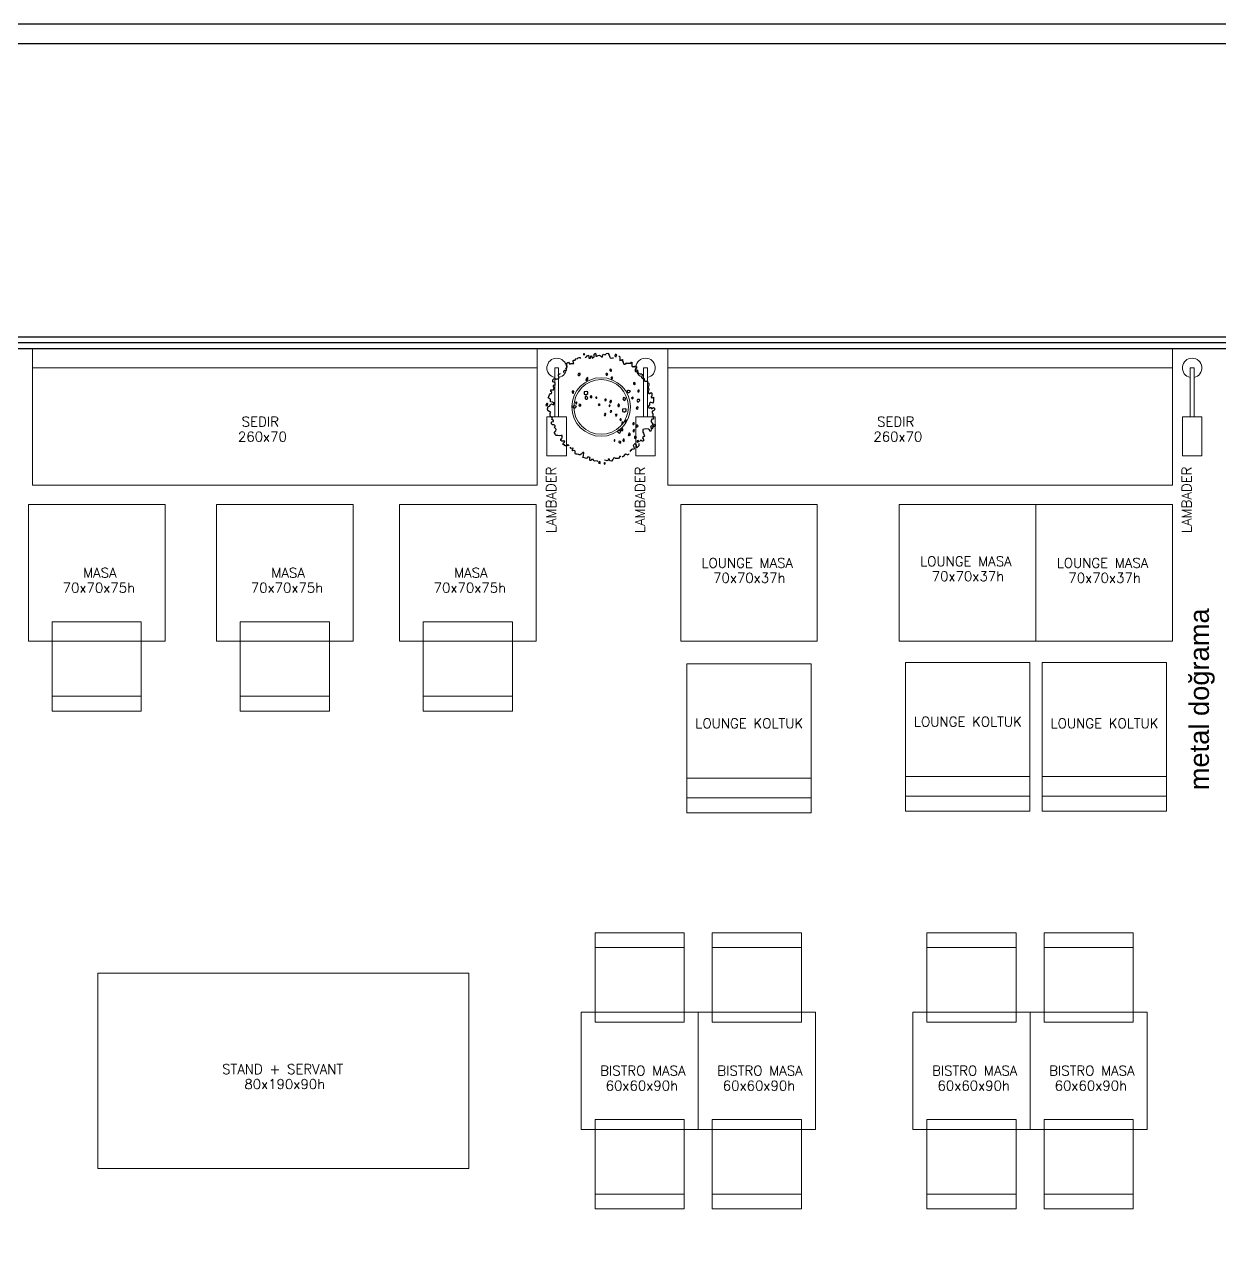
# Model space of a CAD drawing. Header units: centimetres. Extents: x 25718 to 30447, y -4730 to -3356.
# Drawn here: x 28972 to 29584, y -4029 to -3407 of the extents above; entities that cross this region are included whole.
import ezdxf
from ezdxf.enums import TextEntityAlignment as Align

# ---------------------------------------------------------------- set-up
doc = ezdxf.new("R2010")
doc.units = ezdxf.units.CM
doc.linetypes.add('HIDDEN', pattern=[9.525, 6.35, -3.175])
for name, color, linetype in [('HANE_cam', 1, 'Continuous'), ('HANE_merdiven', 3, 'Continuous'), ('HANE_yazı', 7, 'Continuous'), ('mn-yazı2', 11, 'Continuous')]:
    doc.layers.add(name, color=color, linetype=linetype)
doc.layers.add('mn-tefris', color=241, linetype='Continuous', lineweight=20)
doc.styles.add('gotic', font='romanstw.shx', dxfattribs={"width": 0.8})
doc.styles.get("Standard").update_dxf_attribs({"font": 'arial.ttf'})

# ---------------------------------------------------------------- blocks, each defined once
blk = doc.blocks.new('SAND11')
at = {"lineweight": -2}
for p, q in [((0.256, 0.762), (-0.381, 0.762)), ((-0.381, 0.762), (-0.381, 0)), ((0.256, 0), (0.256, 0.762)), ((0.256, 0.6858), (-0.381, 0.6858)), ((0.256, 0.5842), (-0.381, 0.5842)), ((-0.381, 0), (0.256, 0))]:
    blk.add_line(p, q, dxfattribs=at)
blk = doc.blocks.new('SAND6')
blk.add_line((0.2286, 0.381), (-0.2286, 0.381))
at = {"linetype": 'HIDDEN'}
for p, q in [((-0.2286, 0), (-0.2286, 0.1)), ((0.2286, 0.1), (0.2286, 0)), ((0.2286, 0), (-0.2286, 0))]:
    blk.add_line(p, q, dxfattribs=at)
blk.add_lwpolyline([(0.2286, 0.1), (0.2286, 0.4572), (-0.2286, 0.4572), (-0.2286, 0.1)])

msp = doc.modelspace()

# ---------------------------------------------------------------- linework, layer by layer
for points in [[(29247.85, -3584.97), (29248.17, -3584.76), (29248.17, -3584.4), (29248.66, -3583.86), (29248.85, -3583.86), (29249.1, -3583.86), (29249.34, -3583.86), (29249.59, -3583.53), (29249.34, -3582.99), (29249.1, -3582.99), (29249.1, -3582.67), (29249.59, -3582.49), (29249.83, -3582.13), (29249.83, -3581.77), (29249.34, -3581.45), (29249.34, -3581.45), (29249.34, -3581.45), (29249.59, -3581.27), (29249.59, -3580.91), (29249.59, -3580.22), (29250.08, -3579.86), (29250.52, -3579.68), (29251.25, -3580.73), (29251.93, -3580.4), (29253.15, -3580.4), (29252.91, -3579.36), (29252.67, -3579), (29253.15, -3578.64), (29253.84, -3578.64), (29254.08, -3578.31), (29254.33, -3577.77), (29255.01, -3577.95), (29255.5, -3577.41), (29255.99, -3577.23), (29256.23, -3577.23), (29256.59, -3577.82)], [(29258.98, -3577.35), (29259.07, -3577.23), (29259.51, -3576.91), (29259.75, -3576.91), (29260, -3576.37), (29260.73, -3576.04), (29260.93, -3576.73), (29260.93, -3577.59), (29261.17, -3577.59), (29261.66, -3577.59), (29261.9, -3577.41), (29261.9, -3576.55), (29262.15, -3576.37), (29262.34, -3576.37), (29262.59, -3577.09), (29262.59, -3577.59), (29263.56, -3576.91), (29263.56, -3575.5), (29264.25, -3575), (29264.49, -3575.68), (29264.49, -3576.55), (29264.98, -3576.55), (29264.98, -3576.55), (29265.42, -3576.37), (29265.67, -3576.19), (29266.4, -3576.04), (29266.84, -3576.37), (29267.33, -3576.91), (29267.82, -3577.09), (29268.26, -3575.5), (29268.74, -3575.68), (29269.23, -3575.86), (29269.92, -3575.32), (29270.65, -3575), (29270.89, -3575.32), (29271.33, -3576.04), (29271.58, -3577.09), (29271.82, -3577.41), (29272.31, -3577.59), (29273, -3577.41), (29273.48, -3577.41)], [(29276.23, -3576.68), (29276.56, -3576.55), (29276.81, -3577.59), (29276.81, -3578.82), (29277.49, -3578.64), (29277.98, -3578.31), (29278.23, -3578.31), (29278.23, -3579.36), (29278.23, -3579.36), (29278.47, -3579.36), (29278.47, -3579.86), (29278.47, -3580.22), (29278.47, -3580.22), (29278.71, -3580.22), (29278.91, -3580.73), (29279.4, -3580.73), (29279.89, -3580.4), (29279.89, -3580.22), (29280.13, -3580.04), (29280.13, -3580.55), (29280.33, -3580.22), (29280.82, -3580.22), (29280.82, -3580.22), (29281.06, -3580.22), (29281.55, -3580.22), (29281.99, -3580.22), (29281.99, -3580.22), (29282.48, -3580.22), (29282.72, -3579.68), (29282.97, -3579.68), (29282.97, -3580.22), (29282.97, -3581.09), (29282.97, -3581.63), (29282.97, -3581.77), (29283.21, -3582.13), (29283.65, -3581.95), (29283.89, -3581.95), (29283.89, -3582.13), (29284.38, -3582.13), (29284.38, -3581.77), (29284.38, -3581.77), (29284.82, -3581.77), (29285.07, -3581.77), (29285.31, -3582.13), (29285.31, -3582.67), (29285.07, -3582.99), (29284.82, -3583.17), (29284.63, -3583.53), (29284.63, -3584.04), (29284.63, -3584.4), (29284.82, -3584.4), (29284.82, -3584.4), (29285.07, -3584.04), (29285.31, -3583.86), (29285.56, -3583.53), (29285.56, -3583.53), (29285.8, -3583.71), (29285.8, -3584.4), (29285.8, -3584.4), (29286.04, -3584.4), (29286.04, -3584.4), (29286.04, -3584.94), (29286.48, -3585.44), (29287.22, -3585.62), (29287.71, -3585.62), (29287.9, -3585.62), (29288.39, -3585.98), (29288.15, -3586.49), (29287.9, -3587.17), (29287.9, -3587.53), (29288.39, -3588.07), (29288.88, -3588.07), (29289.32, -3588.07), (29289.32, -3589.3), (29289.56, -3589.3), (29289.81, -3589.44), (29290.3, -3589.44), (29290.98, -3589.44), (29290.98, -3589.98), (29291.22, -3590.34), (29291.47, -3590.34), (29291.71, -3590.85), (29291.71, -3591.71), (29291.22, -3592.25), (29291.22, -3592.76), (29291.22, -3593.12), (29291.71, -3593.12), (29291.71, -3593.66), (29291.47, -3594.34), (29291.22, -3594.7), (29291.22, -3595.2), (29291.71, -3595.74), (29292.2, -3595.74), (29292.4, -3595.56), (29292.4, -3595.56), (29292.89, -3595.2), (29292.89, -3595.2), (29293.13, -3595.56), (29293.13, -3595.93), (29293.13, -3596.79), (29293.13, -3597.15), (29292.89, -3597.47), (29292.89, -3597.83), (29293.13, -3598.01), (29293.38, -3598.01), (29293.62, -3597.83), (29294.06, -3597.65), (29294.06, -3598.34), (29294.06, -3598.52), (29294.06, -3599.38), (29293.81, -3600.46), (29293.62, -3600.61), (29293.38, -3600.46), (29292.89, -3600.28), (29292.4, -3600.28), (29291.96, -3600.61), (29291.96, -3600.97), (29291.96, -3600.97), (29291.96, -3601.65), (29291.71, -3601.83), (29291.47, -3602.37), (29291.47, -3602.55), (29291.71, -3603.06), (29292.2, -3603.24), (29292.4, -3602.88), (29292.89, -3602.88), (29292.89, -3603.42), (29293.13, -3603.42), (29294.06, -3602.88), (29294.55, -3603.24), (29294.55, -3604.1), (29294.06, -3604.64), (29293.62, -3604.64), (29293.38, -3604.97), (29293.38, -3605.69), (29293.62, -3606.05), (29293.62, -3606.37), (29293.62, -3607.23), (29293.62, -3607.59), (29293.81, -3607.78), (29294.06, -3608.28), (29293.81, -3608.82), (29293.62, -3609), (29293.62, -3608.82), (29293.13, -3608.82), (29292.89, -3609.68), (29292.89, -3610.22), (29293.38, -3610.91), (29293.62, -3611.45), (29293.3, -3611.89)], [(29250.83, -3622.48), (29250.08, -3621.89), (29249.59, -3622.61), (29248.85, -3622.61), (29248.41, -3622.07), (29247.68, -3622.07), (29247.68, -3621.71), (29247.68, -3621.57), (29247.93, -3621.03), (29248.66, -3620.67), (29248.41, -3620.17), (29248.17, -3619.81), (29247.68, -3620.17), (29247, -3620.17), (29246.51, -3619.81), (29246.51, -3618.94), (29247, -3618.94), (29247.24, -3618.22), (29247.24, -3617.18), (29246.75, -3617.18), (29246.02, -3617.36), (29245.09, -3617.18), (29244.16, -3617.18), (29243.67, -3616.67), (29243.67, -3616.31), (29243.19, -3615.81), (29243.92, -3614.91), (29244.16, -3614.22), (29243.92, -3613.86), (29243.43, -3613.36), (29243.19, -3613), (29243.67, -3612.82), (29243.67, -3612.31), (29243.19, -3611.77), (29242.26, -3611.77), (29241.77, -3611.27), (29241.77, -3610.22), (29242.75, -3610.04), (29242.75, -3609.5), (29242.01, -3609), (29242.26, -3608.28), (29242.01, -3607.78), (29241.28, -3607.59), (29241.08, -3606.73), (29241.08, -3605.87), (29241.52, -3605.33), (29241.08, -3605.15), (29240.6, -3604.97), (29239.86, -3604.46), (29239.67, -3603.6), (29240.11, -3602.37), (29240.84, -3602.19), (29241.28, -3601.51), (29241.77, -3600.97), (29242.75, -3601.51), (29243.19, -3600.46), (29242.75, -3600.46), (29242.26, -3600.1), (29241.28, -3599.92), (29241.28, -3599.24), (29241.28, -3598.7), (29240.6, -3598.34), (29240.11, -3598.01), (29240.35, -3597.29), (29240.84, -3596.43), (29241.28, -3595.74), (29241.77, -3595.74), (29242.01, -3595.02), (29241.52, -3594.7), (29241.52, -3593.84), (29242.26, -3593.84), (29242.75, -3593.84), (29242.94, -3593.3), (29243.19, -3592.76), (29242.75, -3592.43), (29242.75, -3591.71), (29243.19, -3591.21), (29243.67, -3591.39), (29243.67, -3590.34), (29243.43, -3590.16), (29242.5, -3589.8), (29242.5, -3589.44), (29242.5, -3588.76), (29242.94, -3588.25), (29243.67, -3588.07), (29244.16, -3588.58), (29244.36, -3588.4), (29244.6, -3588.25), (29245.09, -3588.25), (29245.34, -3588.4), (29245.58, -3587.89), (29245.58, -3586.85), (29245.34, -3586.85), (29245.34, -3585.98), (29246.31, -3585.54)], [(29269.77, -3586.06), (29269.77, -3586.31), (29270.26, -3586.31), (29270.6, -3585.62), (29270.26, -3585.52), (29269.87, -3585.52), (29269.67, -3585.95)], [(29272.36, -3587.97), (29272.36, -3588.22), (29272.85, -3588.22), (29273.19, -3587.53), (29272.85, -3587.42), (29272.46, -3587.42), (29272.26, -3587.86)], [(29280.62, -3594.05), (29280.47, -3594.84), (29280.86, -3595.24), (29281.65, -3595.24), (29282.23, -3594.56), (29281.89, -3594.41), (29281.3, -3594.23), (29280.96, -3594.12), (29280.86, -3594.12)], [(29286.09, -3594.59), (29286.09, -3594.84), (29286.58, -3594.84), (29286.92, -3594.16), (29286.58, -3594.05), (29286.19, -3594.05), (29286, -3594.48)], [(29252.91, -3601.9), (29252.76, -3602.7), (29253.15, -3603.09), (29253.94, -3603.09), (29254.52, -3602.41), (29254.18, -3602.26), (29253.59, -3602.08), (29253.25, -3601.98), (29253.15, -3601.98)], [(29254.18, -3600.72), (29254.18, -3600.97), (29254.67, -3600.97), (29255.01, -3600.28), (29254.67, -3600.18), (29254.28, -3600.18), (29254.08, -3600.61)], [(29255.79, -3601.47), (29255.94, -3601.98), (29256.04, -3602.26), (29256.77, -3602.08), (29256.87, -3601.58), (29256.62, -3601.29), (29255.79, -3601.4)], [(29285.51, -3599.31), (29285.6, -3599.63), (29285.85, -3599.92), (29286.34, -3599.92), (29287.02, -3599.31), (29286.92, -3598.88), (29286.44, -3598.88), (29285.85, -3598.88), (29285.6, -3599.24)], [(29268.79, -3606.44), (29268.89, -3606.98), (29269.38, -3606.98), (29269.62, -3606.19), (29269.38, -3606.01), (29269.04, -3606.01), (29268.89, -3606.44)], [(29271.92, -3605.07), (29271.92, -3605.33), (29272.41, -3605.33), (29272.75, -3604.64), (29272.41, -3604.53), (29272.02, -3604.53), (29271.82, -3604.97)], [(29274.51, -3606.98), (29274.51, -3607.23), (29275, -3607.23), (29275.34, -3606.55), (29275, -3606.44), (29274.61, -3606.44), (29274.41, -3606.87)], [(29277.76, -3610.8), (29277.86, -3611.34), (29278.35, -3611.34), (29278.59, -3610.55), (29278.35, -3610.37), (29278, -3610.37), (29277.86, -3610.8)], [(29281.03, -3617), (29281.28, -3617.18), (29281.47, -3617.25), (29282.21, -3616.67), (29282.06, -3616.31), (29281.72, -3616.06), (29281.38, -3616.06), (29281.38, -3616.49), (29281.03, -3616.92)], [(29283.48, -3611.34), (29283.48, -3611.59), (29283.97, -3611.59), (29284.31, -3610.91), (29283.97, -3610.8), (29283.57, -3610.8), (29283.38, -3611.23)], [(29285.09, -3612.1), (29285.24, -3612.6), (29285.33, -3612.89), (29286.07, -3612.71), (29286.16, -3612.21), (29285.92, -3611.92), (29285.09, -3612.03)], [(29292.83, -3614.16), (29292.64, -3615.09), (29292.2, -3615.09), (29291.96, -3614.4), (29291.47, -3614.04), (29291.22, -3614.04), (29290.05, -3613.86), (29288.63, -3614.22), (29288.63, -3614.91), (29288.63, -3615.45), (29288.88, -3616.13), (29289.32, -3617.03), (29289.56, -3617.36), (29288.63, -3618.22), (29288.39, -3618.22), (29288.63, -3618.76), (29289.12, -3619.44), (29288.63, -3620.17), (29288.15, -3620.17), (29287.9, -3619.81), (29287.71, -3619.44), (29287.46, -3619.63), (29287.22, -3619.99), (29286.97, -3620.17), (29286.9, -3620.31)], [(29286.48, -3621.39), (29286.48, -3621.89), (29286.48, -3622.61), (29285.56, -3623.48), (29285.56, -3623.48), (29285.56, -3623.12), (29285.31, -3622.94), (29285.31, -3622.94), (29285.31, -3622.76), (29285.31, -3622.07), (29284.38, -3621.57), (29284.38, -3621.57), (29284.14, -3621.89), (29283.65, -3622.43), (29283.89, -3623.12), (29284.14, -3623.98), (29283.89, -3624.34), (29283.41, -3624.16), (29283.21, -3624.16), (29282.97, -3624.34), (29282.72, -3624.34), (29282.48, -3624.88), (29282.23, -3624.88), (29281.98, -3625.38)], [(29265.58, -3630.55), (29265.23, -3630.29), (29264, -3630.43), (29263.32, -3630.11), (29263.32, -3629.57), (29263.08, -3629.57), (29262.34, -3629.57), (29262.15, -3630.11), (29261.66, -3630.11), (29261.41, -3629.93), (29261.41, -3629.39), (29261.41, -3629.06), (29261.66, -3628.52), (29260.93, -3628.34), (29260.24, -3628.34), (29260, -3628.88), (29259.75, -3629.06), (29259.26, -3628.88), (29258.58, -3628.7), (29257.85, -3628.52), (29257.85, -3628.34), (29258.09, -3627.66), (29258.34, -3625.93), (29257.85, -3625.93), (29257.65, -3626.07), (29256.92, -3626.79), (29256.43, -3627.12), (29255.99, -3627.12), (29255.74, -3626.97), (29255.01, -3626.79), (29254.08, -3626.79), (29253.84, -3626.43), (29253.84, -3626.07), (29253.84, -3625.21), (29253.59, -3624.88), (29252.67, -3625.03), (29252.18, -3624.7), (29252.42, -3624.52), (29252.67, -3624.34), (29252.91, -3623.66), (29252.67, -3623.66), (29251.93, -3623.98), (29251.74, -3623.66), (29251.4, -3623.18)], [(29277.3, -3628.34), (29277.05, -3628.02), (29276.56, -3628.02), (29276.56, -3628.34), (29276.07, -3629.06), (29274.41, -3629.06), (29274.22, -3628.7), (29273.48, -3628.88), (29273.24, -3629.57), (29272.56, -3630.43), (29271.58, -3630.29), (29271.33, -3629.24), (29270.89, -3629.57), (29270.89, -3629.93), (29270.65, -3630.11), (29270.16, -3630.29), (29270.16, -3630.29), (29269.72, -3630.11), (29268.99, -3629.93)], [(29281.15, -3626.68), (29281.3, -3626.79), (29281.06, -3627.3), (29280.33, -3626.97), (29279.89, -3626.79), (29279.64, -3626.79), (29279.4, -3626.97), (29278.71, -3627.84), (29278.47, -3628.2), (29278.23, -3628.2), (29277.98, -3628.2)]]:
    msp.add_lwpolyline(points)
for points in [[(29258.24, -3575.79), (29258.34, -3576.04), (29258.58, -3575.97), (29258.82, -3575.54), (29258.58, -3575.36), (29258.24, -3575.36)], [(29274.27, -3576.51), (29274.46, -3576.76), (29274.95, -3577.02), (29274.95, -3576.51), (29275.2, -3576.08), (29274.85, -3575.79), (29274.46, -3575.79)], [(29255.35, -3586.13), (29255.7, -3586.56), (29256.09, -3586.56), (29256.53, -3585.98), (29256.53, -3585.55), (29255.94, -3585.55), (29255.6, -3585.55)], [(29271.63, -3583.89), (29271.77, -3584.08), (29272.12, -3584.4), (29272.56, -3584.08), (29272.56, -3583.71), (29272.36, -3583.46), (29272.02, -3583.35), (29271.63, -3583.46), (29271.63, -3583.46)], [(29259.31, -3588.79), (29259.41, -3589.12), (29259.75, -3589.12), (29260.44, -3588.51), (29260.44, -3587.6), (29259.85, -3587.86)], [(29283.75, -3590.7), (29283.89, -3590.88), (29284.24, -3591.21), (29284.68, -3590.88), (29284.68, -3590.52), (29284.48, -3590.27), (29284.14, -3590.16), (29283.75, -3590.27), (29283.75, -3590.27)], [(29252.37, -3594.74), (29252.37, -3595.13), (29252.71, -3595.56), (29253.06, -3595.56), (29253.3, -3594.56), (29252.71, -3594.3)], [(29258.58, -3594.92), (29258.58, -3596.11), (29259.17, -3596.21), (29259.75, -3596.21), (29260.44, -3595.78), (29260.44, -3594.92), (29259.85, -3594.66)], [(29259.07, -3597.29), (29259.07, -3598.23), (29259.41, -3598.59), (29260, -3598.59), (29260.34, -3597.98), (29260, -3597.55), (29259.61, -3597.22)], [(29261.56, -3597.29), (29261.71, -3597.8), (29262.39, -3597.91), (29262.49, -3597.04), (29262.15, -3596.86), (29261.95, -3596.97)], [(29264.35, -3597.8), (29264.59, -3598.16), (29264.93, -3598.05), (29264.93, -3597.55), (29264.69, -3597.55)], [(29278.62, -3598.95), (29278.86, -3599.13), (29279.35, -3599.24), (29279.69, -3598.63), (29279.69, -3598.09), (29279.1, -3597.94), (29278.62, -3597.83), (29278.27, -3598.45)], [(29282.92, -3597.87), (29282.82, -3598.12), (29283.31, -3598.45), (29283.65, -3598.19), (29283.65, -3597.76), (29283.41, -3597.69)], [(29239.08, -3601.36), (29238.93, -3601.9), (29239.42, -3601.9), (29239.67, -3601.9), (29239.91, -3601.04), (29239.67, -3600.86), (29239.42, -3600.86)], [(29265.71, -3601.33), (29265.96, -3601.83), (29266.64, -3601.44), (29266.45, -3601.18), (29266.11, -3601.18)], [(29269.04, -3598.88), (29269.14, -3599.24), (29269.48, -3599.56), (29269.72, -3599.13), (29269.72, -3598.7), (29269.48, -3598.55), (29269.28, -3598.55)], [(29271.24, -3602.12), (29271.33, -3602.37), (29271.58, -3602.3), (29271.82, -3601.87), (29271.58, -3601.69), (29271.24, -3601.69)], [(29271.73, -3599.82), (29271.58, -3600.36), (29272.07, -3600.36), (29272.31, -3600.36), (29272.56, -3599.49), (29272.31, -3599.31), (29272.07, -3599.31)], [(29275.68, -3601.98), (29275.88, -3602.23), (29276.37, -3602.48), (29276.37, -3601.98), (29276.61, -3601.54), (29276.27, -3601.26), (29275.88, -3601.26)], [(29278.23, -3603.81), (29278.23, -3605), (29278.81, -3605.11), (29279.4, -3605.11), (29280.08, -3604.68), (29280.08, -3603.81), (29279.5, -3603.56)], [(29285.21, -3603.06), (29285.36, -3603.56), (29286.04, -3603.67), (29286.14, -3602.8), (29285.8, -3602.62), (29285.6, -3602.73)], [(29276.83, -3609), (29276.93, -3609.36), (29277.27, -3609.68), (29277.51, -3609.25), (29277.51, -3608.82), (29277.27, -3608.68), (29277.07, -3608.68)], [(29279.52, -3609.94), (29279.37, -3610.48), (29279.86, -3610.48), (29280.1, -3610.48), (29280.35, -3609.61), (29280.1, -3609.43), (29279.86, -3609.43)], [(29276, -3615.7), (29276.24, -3615.88), (29276.73, -3615.99), (29277.07, -3615.37), (29277.07, -3614.83), (29276.49, -3614.69), (29276, -3614.58), (29275.66, -3615.19)], [(29277.27, -3614.76), (29277.76, -3614.76), (29278.35, -3614.76), (29278.35, -3614.08), (29278.1, -3613.9), (29277.42, -3614.08), (29277.27, -3614.44)], [(29283.57, -3614.83), (29283.57, -3615.19), (29283.97, -3615.56), (29284.16, -3615.12), (29284.31, -3614.58), (29284.06, -3614.15), (29283.72, -3614.33)], [(29292.79, -3613.43), (29293.03, -3613.61), (29293.52, -3613.72), (29293.86, -3613.11), (29293.86, -3612.57), (29293.28, -3612.42), (29292.79, -3612.31), (29292.45, -3612.93)], [(29294.06, -3612.49), (29294.55, -3612.49), (29295.13, -3612.49), (29295.13, -3611.81), (29294.89, -3611.63), (29294.21, -3611.81), (29294.06, -3612.17)], [(29273.8, -3619.91), (29273.9, -3620.17), (29274.14, -3620.09), (29274.39, -3619.66), (29274.14, -3619.48), (29273.8, -3619.48)], [(29276.34, -3620.71), (29276.49, -3620.89), (29276.83, -3621.21), (29277.27, -3620.89), (29277.27, -3620.53), (29277.07, -3620.27), (29276.73, -3620.17), (29276.34, -3620.27), (29276.34, -3620.27)], [(29278.25, -3619.77), (29278.44, -3620.02), (29278.93, -3620.27), (29278.93, -3619.77), (29279.18, -3619.34), (29278.83, -3619.05), (29278.44, -3619.05)], [(29284.31, -3617.79), (29284.31, -3618.54), (29284.5, -3618.62), (29284.99, -3618.54), (29285.24, -3618.11), (29284.99, -3617.68)], [(29285.68, -3620.02), (29285.58, -3620.27), (29286.07, -3620.6), (29286.41, -3620.35), (29286.41, -3619.91), (29286.16, -3619.84)], [(29265.86, -3630.97), (29266.01, -3631.48), (29266.69, -3631.58), (29266.79, -3630.72), (29266.45, -3630.54), (29266.25, -3630.65)], [(29268.65, -3631.48), (29268.89, -3631.84), (29269.23, -3631.73), (29269.23, -3631.22), (29268.99, -3631.22)]]:
    msp.add_lwpolyline(points, close=True)
at = {"layer": 'HANE_cam'}
for p, q in [((28621.45, -3566.64), (29588.95, -3566.64)), ((28621.45, -3569.64), (29588.95, -3569.64)), ((28621.45, -3572.64), (29588.95, -3572.64))]:
    msp.add_line(p, q, dxfattribs=at)
at = {"layer": 'HANE_merdiven'}
for points in [[(29594.95, -4670.64), (30384.95, -4670.64), (30384.95, -3406.64), (28499.95, -3406.64)], [(29594.95, -4660.64), (30374.95, -4660.64), (30374.95, -3416.64), (28499.95, -3416.64)]]:
    msp.add_lwpolyline(points, dxfattribs=at)
at = {"layer": 'mn-tefris'}
for p, q in [((28975.95, -3582.64), (29234.45, -3582.64)), ((29243.45, -3582.64), (29243.45, -3607.64)), ((29245.45, -3582.64), (29243.45, -3582.64)), ((29245.45, -3582.64), (29245.45, -3607.64)), ((29288.95, -3582.64), (29288.95, -3607.64)), ((29290.95, -3582.64), (29288.95, -3582.64)), ((29290.95, -3582.64), (29290.95, -3607.64)), ((29301.45, -3582.64), (29559.95, -3582.64)), ((29568.95, -3582.64), (29568.95, -3607.64)), ((29570.95, -3582.64), (29568.95, -3582.64)), ((29570.95, -3582.64), (29570.95, -3607.64))]:
    msp.add_line(p, q, dxfattribs=at)
msp.add_lwpolyline([(29594.95, -3566.64), (28621.45, -3566.64), (28621.45, -3416.64), (29594.95, -3416.64), (29594.95, -3446.64)], dxfattribs=at)
for points in [[(29234.45, -3642.64), (29234.45, -3572.64), (28975.95, -3572.64), (28975.95, -3642.64)], [(29559.95, -3642.64), (29559.95, -3572.64), (29301.45, -3572.64), (29301.45, -3642.64)], [(29239.45, -3627.64), (29249.45, -3627.64), (29249.45, -3607.64), (29239.45, -3607.64)], [(29284.95, -3627.64), (29294.95, -3627.64), (29294.95, -3607.64), (29284.95, -3607.64)], [(29564.95, -3627.64), (29574.95, -3627.64), (29574.95, -3607.64), (29564.95, -3607.64)], [(29043.81, -3722.64), (29043.81, -3652.64), (28973.81, -3652.64), (28973.81, -3722.64)], [(29140.2, -3722.64), (29140.2, -3652.64), (29070.2, -3652.64), (29070.2, -3722.64)], [(29233.86, -3722.64), (29233.86, -3652.64), (29163.86, -3652.64), (29163.86, -3722.64)], [(29377.95, -3722.64), (29377.95, -3652.64), (29307.95, -3652.64), (29307.95, -3722.64)], [(29489.95, -3722.64), (29489.95, -3652.64), (29419.95, -3652.64), (29419.95, -3722.64)], [(29559.95, -3722.64), (29559.95, -3652.64), (29489.95, -3652.64), (29489.95, -3722.64)], [(29199.45, -3992.64), (29199.45, -3892.64), (29009.45, -3892.64), (29009.45, -3992.64)], [(29256.95, -3972.64), (29256.95, -3912.64), (29316.95, -3912.64), (29316.95, -3972.64)], [(29316.95, -3972.64), (29316.95, -3912.64), (29376.95, -3912.64), (29376.95, -3972.64)], [(29426.95, -3972.64), (29426.95, -3912.64), (29486.95, -3912.64), (29486.95, -3972.64)], [(29486.95, -3972.64), (29486.95, -3912.64), (29546.95, -3912.64), (29546.95, -3972.64)]]:
    msp.add_lwpolyline(points, close=True, dxfattribs=at)
for radius in [15, 14]:
    msp.add_circle((29267.2, -3602.64), radius, dxfattribs=at)
for centre in [(29244.45, -3582.64), (29289.95, -3582.64), (29569.95, -3582.64)]:
    msp.add_arc(centre, 5, 281.53696, 258.46304, dxfattribs=at)

# ---------------------------------------------------------------- block references
at = {"layer": 'mn-tefris', "yscale": 100, "zscale": 100, "rotation": 180}
for name, p, xscale in [('SAND6', (29008.81, -3712.64), 100), ('SAND6', (29105.2, -3712.64), 100), ('SAND6', (29198.86, -3712.64), 100), ('SAND11', (29336.7, -3734.27), 100), ('SAND11', (29448.7, -3733.45), 100), ('SAND11', (29518.7, -3733.45), 100), ('SAND6', (29286.95, -3967.64), -100), ('SAND6', (29346.95, -3967.64), -100), ('SAND6', (29456.95, -3967.64), -100), ('SAND6', (29516.95, -3967.64), -100)]:
    msp.add_blockref(name, p, dxfattribs=dict(at, xscale=xscale))
at = {"layer": 'mn-tefris', "xscale": 100, "yscale": 100, "zscale": 100}
for p in [(29286.95, -3917.64), (29346.95, -3917.64), (29456.95, -3917.64), (29516.95, -3917.64)]:
    msp.add_blockref('SAND6', p, dxfattribs=at)

# ---------------------------------------------------------------- texts
at = {"layer": 'HANE_yazı', "insert": (29568.56, -3798.95), "char_height": 10, "attachment_point": 1, "rotation": 90}
msp.add_mtext_dynamic_manual_height_columns('metal doğrama', width=177.336, gutter_width=50, heights=[0], dxfattribs=at)
at = {"layer": 'mn-yazı2', "linetype": 'Continuous', "style": 'gotic'}
for s, p in [('SEDIR', (29092.63, -3610.16)), ('SEDIR', (29418.13, -3610.16)), ('260x70', (29093.7, -3617.82)), ('260x70', (29419.2, -3617.82)), ('LOUNGE MASA', (29342.03, -3682.49)), ('LOUNGE MASA', (29454.03, -3681.67)), ('LOUNGE MASA', (29524.03, -3682.49)), ('70x70x37h', (29343.1, -3690.15)), ('70x70x37h', (29455.1, -3689.33)), ('70x70x37h', (29525.1, -3690.15))]:
    msp.add_text(s, height=5, dxfattribs=at).set_placement(p, align=Align.MIDDLE)
at = {"layer": 'mn-yazı2', "style": 'gotic'}
for p in [(29241.6, -3650.2), (29287.1, -3650.2), (29567.1, -3650.2)]:
    msp.add_text('LAMBADER', height=5, rotation=90, dxfattribs=at).set_placement(p, align=Align.MIDDLE)
for s, p in [('MASA', (29010.44, -3687.55)), ('MASA', (29106.83, -3687.55)), ('MASA', (29200.49, -3687.55)), ('70x70x75h', (29009.92, -3695.21)), ('70x70x75h', (29106.31, -3695.21)), ('70x70x75h', (29199.97, -3695.21)), ('LOUNGE KOLTUK', (29343.09, -3764.64)), ('LOUNGE KOLTUK', (29455.09, -3763.82)), ('LOUNGE KOLTUK', (29525.09, -3764.64)), ('STAND + SERVANT', (29104.06, -3941.78)), ('BISTRO MASA', (29288.58, -3942.55)), ('BISTRO MASA', (29348.58, -3942.55)), ('BISTRO MASA', (29458.58, -3942.55)), ('BISTRO MASA', (29518.58, -3942.55)), ('80x190x90h', (29105.13, -3949.44)), ('60x60x90h', (29288.06, -3950.21)), ('60x60x90h', (29348.06, -3950.21)), ('60x60x90h', (29458.06, -3950.21)), ('60x60x90h', (29518.06, -3950.21))]:
    msp.add_text(s, height=5, dxfattribs=at).set_placement(p, align=Align.MIDDLE)

doc.saveas('drawing.dxf')
